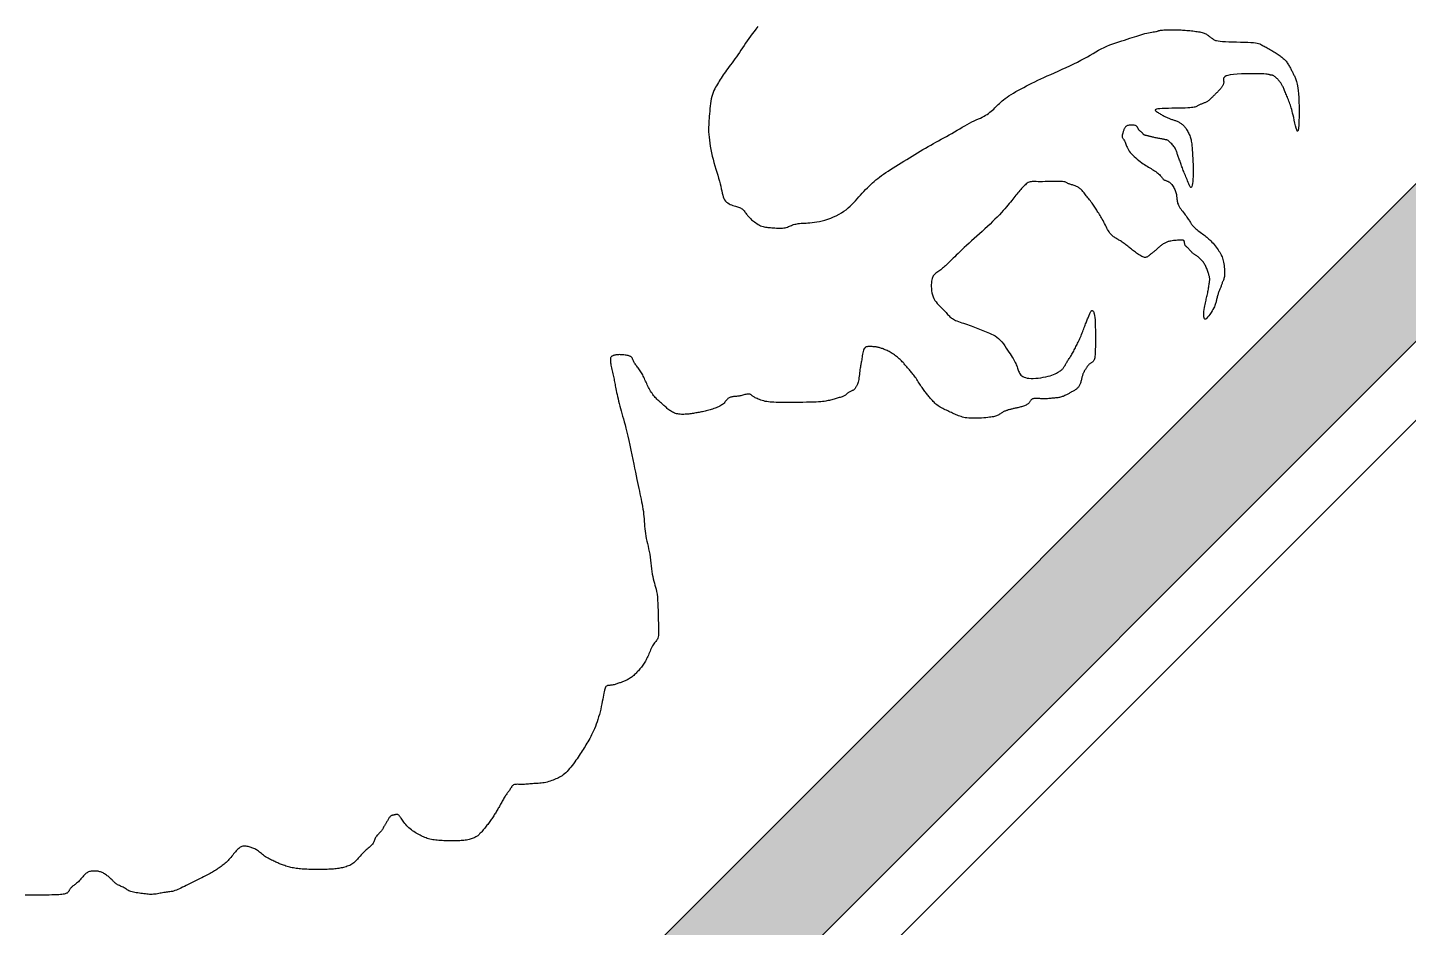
# Model space of a CAD drawing. Extents: x 126 to 330, y 31 to 256.
# Drawn here: x 230.74 to 280.29, y 82.2 to 114.47 of the extents above; entities that cross this region are included whole.
import ezdxf

# ---------------------------------------------------------------- set-up
doc = ezdxf.new("R2010")
doc.units = 0
doc.linetypes.add('CENTERX2', pattern=[101.6, 63.5, -12.7, 12.7, -12.7])
doc.layers.add('L35', color=3, linetype='CONTINUOUS')
doc.layers.add('TBLK25', color=1, linetype='CONTINUOUS')

msp = doc.modelspace()

# ---------------------------------------------------------------- hatches: boundary and pattern name
at = {"layer": 'TBLK25', "linetype": 'CENTERX2'}
h = msp.add_hatch(color=256, dxfattribs=at)
h.paths.add_polyline_path([(322.666, 156.643, -0.198872), (323.837, 153.816), (327.837, 153.816, 0.198872), (325.494, 159.472), (233.57, 251.396, 0.198872), (227.915, 253.739), (227.914, 249.739, -0.198872), (230.742, 248.567)])
h.paths.add_polyline_path([(225.085, 248.567, -0.198952), (227.914, 249.739), (227.915, 253.739, 0.198952), (222.257, 251.396), (130.333, 159.472, 0.198872), (127.99, 153.816), (131.99, 153.816, -0.198872), (133.161, 156.643)])
h.paths.add_polyline_path([(222.257, 56.234, 0.198925), (227.914, 53.891), (227.913, 57.891, -0.198897), (225.085, 59.063), (133.161, 150.986, -0.198952), (131.99, 153.816), (127.99, 153.816, 0.198952), (130.333, 148.158)])
h.paths.add_polyline_path([(230.742, 59.063, -0.198928), (227.913, 57.891), (227.914, 53.891, 0.1989), (233.57, 56.234), (325.494, 148.158, 0.198952), (327.837, 153.816), (323.837, 153.816, -0.198952), (322.666, 150.986)])

# ---------------------------------------------------------------- linework, layer by layer
at = {"layer": 'L35'}
msp.add_line((234.985, 54.82), (326.908, 146.744), dxfattribs=at)
at = {"layer": 'L35', "linetype": 'Continuous'}
msp.add_lwpolyline([(256.943, 114.51), (256.875, 114.422), (256.809, 114.336), (256.745, 114.252), (256.683, 114.167), (256.623, 114.083), (256.565, 113.997), (256.507, 113.912), (256.451, 113.827), (256.396, 113.743), (256.341, 113.66), (256.286, 113.579), (256.232, 113.5), (256.178, 113.424), (256.124, 113.35), (256.071, 113.278), (256.019, 113.208), (255.968, 113.141), (255.919, 113.075), (255.871, 113.012), (255.826, 112.95), (255.783, 112.89), (255.743, 112.831), (255.704, 112.774), (255.667, 112.718), (255.631, 112.662), (255.597, 112.608), (255.562, 112.553), (255.528, 112.499), (255.495, 112.445), (255.461, 112.39), (255.429, 112.334), (255.398, 112.275), (255.368, 112.213), (255.341, 112.148), (255.316, 112.078), (255.294, 112.003), (255.275, 111.923), (255.259, 111.838), (255.246, 111.749), (255.235, 111.658), (255.226, 111.567), (255.218, 111.476), (255.21, 111.386), (255.204, 111.3), (255.197, 111.217), (255.191, 111.138), (255.185, 111.059), (255.181, 110.981), (255.179, 110.901), (255.178, 110.819), (255.18, 110.733), (255.186, 110.642), (255.194, 110.544), (255.206, 110.44), (255.221, 110.332), (255.239, 110.219), (255.259, 110.104), (255.283, 109.986), (255.31, 109.868), (255.339, 109.749), (255.371, 109.631), (255.404, 109.515), (255.438, 109.4), (255.472, 109.288), (255.505, 109.179), (255.537, 109.073), (255.566, 108.971), (255.592, 108.874), (255.613, 108.782), (255.632, 108.695), (255.649, 108.614), (255.666, 108.538), (255.684, 108.469), (255.703, 108.405), (255.726, 108.348), (255.754, 108.297), (255.787, 108.253), (255.825, 108.215), (255.867, 108.183), (255.912, 108.155), (255.958, 108.132), (256.005, 108.112), (256.052, 108.095), (256.097, 108.081), (256.14, 108.068), (256.18, 108.056), (256.218, 108.045), (256.254, 108.034), (256.287, 108.021), (256.319, 108.007), (256.349, 107.991), (256.377, 107.973), (256.403, 107.951), (256.428, 107.926), (256.451, 107.899), (256.474, 107.871), (256.495, 107.842), (256.516, 107.813), (256.537, 107.784), (256.557, 107.756), (256.577, 107.73), (256.598, 107.705), (256.62, 107.681), (256.643, 107.657), (256.667, 107.633), (256.694, 107.609), (256.723, 107.584), (256.756, 107.558), (256.791, 107.53), (256.829, 107.501), (256.87, 107.472), (256.912, 107.444), (256.956, 107.417), (257.001, 107.392), (257.045, 107.369), (257.089, 107.35), (257.133, 107.336), (257.176, 107.324), (257.22, 107.316), (257.263, 107.31), (257.308, 107.306), (257.353, 107.302), (257.401, 107.299), (257.45, 107.296), (257.502, 107.293), (257.556, 107.289), (257.611, 107.285), (257.666, 107.282), (257.721, 107.28), (257.774, 107.28), (257.826, 107.282), (257.875, 107.287), (257.92, 107.296), (257.963, 107.307), (258.004, 107.32), (258.043, 107.335), (258.08, 107.35), (258.117, 107.366), (258.153, 107.381), (258.19, 107.396), (258.228, 107.408), (258.267, 107.419), (258.308, 107.429), (258.351, 107.437), (258.396, 107.444), (258.444, 107.45), (258.496, 107.455), (258.551, 107.459), (258.611, 107.462), (258.675, 107.465), (258.743, 107.468), (258.816, 107.473), (258.894, 107.48), (258.976, 107.49), (259.064, 107.504), (259.156, 107.522), (259.253, 107.545), (259.354, 107.572), (259.456, 107.605), (259.56, 107.641), (259.662, 107.682), (259.762, 107.727), (259.859, 107.776), (259.95, 107.828), (260.035, 107.884), (260.114, 107.943), (260.187, 108.004), (260.257, 108.067), (260.323, 108.132), (260.386, 108.199), (260.448, 108.266), (260.509, 108.333), (260.57, 108.401), (260.631, 108.468), (260.692, 108.535), (260.753, 108.6), (260.814, 108.665), (260.875, 108.728), (260.936, 108.789), (260.997, 108.847), (261.058, 108.904), (261.119, 108.958), (261.182, 109.011), (261.247, 109.063), (261.314, 109.114), (261.385, 109.166), (261.459, 109.218), (261.538, 109.271), (261.622, 109.326), (261.71, 109.382), (261.801, 109.44), (261.896, 109.499), (261.992, 109.558), (262.09, 109.619), (262.189, 109.679), (262.287, 109.74), (262.385, 109.801), (262.482, 109.861), (262.578, 109.922), (262.674, 109.981), (262.769, 110.04), (262.864, 110.098), (262.959, 110.154), (263.054, 110.209), (263.149, 110.262), (263.244, 110.314), (263.338, 110.365), (263.433, 110.416), (263.528, 110.467), (263.623, 110.518), (263.717, 110.57), (263.812, 110.624), (263.907, 110.679), (264.001, 110.734), (264.095, 110.79), (264.188, 110.846), (264.279, 110.9), (264.369, 110.952), (264.457, 111.002), (264.543, 111.047), (264.626, 111.089), (264.707, 111.128), (264.784, 111.164), (264.859, 111.197), (264.93, 111.23), (264.997, 111.262), (265.061, 111.294), (265.12, 111.327), (265.176, 111.362), (265.228, 111.398), (265.276, 111.435), (265.322, 111.474), (265.366, 111.513), (265.408, 111.553), (265.45, 111.593), (265.49, 111.634), (265.531, 111.674), (265.573, 111.715), (265.616, 111.756), (265.662, 111.798), (265.711, 111.841), (265.764, 111.885), (265.823, 111.93), (265.887, 111.976), (265.958, 112.024), (266.035, 112.074), (266.118, 112.124), (266.204, 112.176), (266.295, 112.227), (266.389, 112.279), (266.485, 112.331), (266.582, 112.382), (266.681, 112.432), (266.781, 112.482), (266.884, 112.532), (266.989, 112.583), (267.099, 112.634), (267.213, 112.686), (267.332, 112.741), (267.458, 112.797), (267.589, 112.855), (267.726, 112.916), (267.865, 112.979), (268.006, 113.043), (268.145, 113.107), (268.282, 113.172), (268.415, 113.237), (268.54, 113.302), (268.658, 113.366), (268.769, 113.428), (268.874, 113.489), (268.976, 113.549), (269.075, 113.606), (269.172, 113.661), (269.27, 113.713), (269.371, 113.762), (269.474, 113.807), (269.579, 113.85), (269.686, 113.89), (269.792, 113.927), (269.898, 113.963), (270.002, 113.996), (270.104, 114.028), (270.201, 114.059), (270.293, 114.089), (270.381, 114.118), (270.464, 114.146), (270.544, 114.172), (270.62, 114.196), (270.693, 114.219), (270.764, 114.239), (270.832, 114.258), (270.899, 114.273), (270.963, 114.287), (271.024, 114.298), (271.082, 114.308), (271.134, 114.317), (271.181, 114.325), (271.222, 114.332), (271.256, 114.339), (271.283, 114.345), (271.305, 114.352), (271.323, 114.359), (271.339, 114.365), (271.355, 114.37), (271.374, 114.375), (271.398, 114.38), (271.428, 114.384), (271.466, 114.387), (271.511, 114.389), (271.561, 114.391), (271.615, 114.392), (271.672, 114.392), (271.73, 114.393), (271.787, 114.393), (271.843, 114.393), (271.896, 114.393), (271.945, 114.393), (271.994, 114.392), (272.04, 114.392), (272.087, 114.391), (272.134, 114.389), (272.181, 114.387), (272.231, 114.384), (272.283, 114.38), (272.337, 114.375), (272.392, 114.37), (272.448, 114.365), (272.503, 114.359), (272.558, 114.352), (272.612, 114.345), (272.664, 114.339), (272.714, 114.332), (272.761, 114.325), (272.805, 114.317), (272.847, 114.309), (272.886, 114.3), (272.923, 114.291), (272.957, 114.279), (272.989, 114.267), (273.018, 114.252), (273.045, 114.237), (273.07, 114.22), (273.093, 114.203), (273.114, 114.187), (273.134, 114.17), (273.152, 114.155), (273.169, 114.14), (273.186, 114.128), (273.202, 114.116), (273.217, 114.106), (273.231, 114.096), (273.246, 114.087), (273.26, 114.078), (273.273, 114.069), (273.287, 114.059), (273.301, 114.049), (273.317, 114.038), (273.339, 114.026), (273.369, 114.015), (273.409, 114.005), (273.463, 113.995), (273.533, 113.986), (273.621, 113.978), (273.728, 113.972), (273.852, 113.967), (273.987, 113.963), (274.127, 113.96), (274.268, 113.957), (274.404, 113.953), (274.529, 113.948), (274.64, 113.942), (274.732, 113.934), (274.807, 113.925), (274.866, 113.915), (274.914, 113.903), (274.954, 113.889), (274.987, 113.875), (275.017, 113.859), (275.046, 113.843), (275.078, 113.825), (275.112, 113.807), (275.148, 113.788), (275.185, 113.768), (275.224, 113.748), (275.263, 113.726), (275.304, 113.704), (275.344, 113.68), (275.385, 113.656), (275.425, 113.632), (275.465, 113.607), (275.504, 113.581), (275.543, 113.556), (275.58, 113.531), (275.616, 113.506), (275.651, 113.482), (275.684, 113.459), (275.715, 113.436), (275.745, 113.413), (275.774, 113.391), (275.801, 113.368), (275.827, 113.344), (275.852, 113.319), (275.876, 113.293), (275.9, 113.265), (275.922, 113.236), (275.944, 113.205), (275.964, 113.174), (275.984, 113.143), (276.003, 113.111), (276.022, 113.08), (276.039, 113.049), (276.055, 113.019), (276.071, 112.99), (276.086, 112.961), (276.101, 112.933), (276.115, 112.905), (276.129, 112.878), (276.143, 112.851), (276.156, 112.824), (276.17, 112.797), (276.183, 112.769), (276.197, 112.741), (276.21, 112.712), (276.224, 112.682), (276.237, 112.65), (276.251, 112.616), (276.265, 112.58), (276.278, 112.541), (276.291, 112.497), (276.304, 112.445), (276.316, 112.382), (276.328, 112.305), (276.338, 112.213), (276.347, 112.101), (276.355, 111.967), (276.361, 111.811), (276.365, 111.639), (276.366, 111.461), (276.366, 111.285), (276.363, 111.121), (276.357, 110.977), (276.349, 110.862), (276.337, 110.786), (276.322, 110.754), (276.304, 110.763), (276.284, 110.804), (276.262, 110.871), (276.24, 110.955), (276.217, 111.051), (276.195, 111.15), (276.174, 111.246), (276.155, 111.332), (276.137, 111.408), (276.12, 111.476), (276.103, 111.538), (276.087, 111.594), (276.071, 111.645), (276.055, 111.694), (276.039, 111.742), (276.022, 111.789), (276.004, 111.836), (275.985, 111.883), (275.967, 111.929), (275.948, 111.974), (275.93, 112.018), (275.912, 112.061), (275.895, 112.102), (275.878, 112.142), (275.862, 112.18), (275.847, 112.217), (275.833, 112.251), (275.818, 112.284), (275.804, 112.316), (275.791, 112.345), (275.777, 112.373), (275.764, 112.399), (275.75, 112.424), (275.737, 112.447), (275.723, 112.469), (275.71, 112.489), (275.696, 112.509), (275.682, 112.527), (275.669, 112.544), (275.655, 112.561), (275.642, 112.577), (275.628, 112.592), (275.615, 112.606), (275.601, 112.62), (275.588, 112.634), (275.574, 112.648), (275.561, 112.662), (275.547, 112.675), (275.533, 112.688), (275.52, 112.701), (275.505, 112.713), (275.491, 112.725), (275.476, 112.735), (275.46, 112.744), (275.443, 112.752), (275.426, 112.758), (275.408, 112.762), (275.391, 112.766), (275.373, 112.769), (275.357, 112.771), (275.342, 112.773), (275.328, 112.776), (275.317, 112.779), (275.308, 112.783), (275.297, 112.787), (275.282, 112.792), (275.258, 112.797), (275.223, 112.802), (275.172, 112.807), (275.103, 112.811), (275.01, 112.815), (274.893, 112.818), (274.757, 112.819), (274.608, 112.819), (274.452, 112.817), (274.297, 112.812), (274.149, 112.805), (274.014, 112.794), (273.9, 112.779), (273.812, 112.76), (273.747, 112.738), (273.702, 112.713), (273.674, 112.686), (273.658, 112.659), (273.653, 112.632), (273.653, 112.605), (273.657, 112.58), (273.66, 112.558), (273.662, 112.538), (273.663, 112.519), (273.662, 112.501), (273.661, 112.485), (273.658, 112.469), (273.654, 112.453), (273.648, 112.436), (273.64, 112.419), (273.631, 112.401), (273.621, 112.383), (273.609, 112.364), (273.597, 112.345), (273.584, 112.327), (273.571, 112.309), (273.557, 112.292), (273.544, 112.275), (273.53, 112.26), (273.517, 112.244), (273.503, 112.23), (273.49, 112.216), (273.476, 112.202), (273.463, 112.188), (273.449, 112.175), (273.436, 112.161), (273.422, 112.148), (273.409, 112.134), (273.395, 112.121), (273.381, 112.107), (273.368, 112.093), (273.354, 112.08), (273.341, 112.066), (273.327, 112.053), (273.314, 112.039), (273.3, 112.025), (273.286, 112.011), (273.271, 111.997), (273.256, 111.981), (273.24, 111.966), (273.224, 111.949), (273.206, 111.932), (273.188, 111.914), (273.169, 111.896), (273.149, 111.878), (273.128, 111.861), (273.107, 111.844), (273.084, 111.828), (273.061, 111.814), (273.037, 111.801), (273.012, 111.79), (272.987, 111.78), (272.962, 111.77), (272.937, 111.761), (272.911, 111.752), (272.887, 111.743), (272.863, 111.733), (272.839, 111.722), (272.817, 111.711), (272.794, 111.699), (272.772, 111.688), (272.75, 111.676), (272.728, 111.664), (272.705, 111.653), (272.682, 111.643), (272.658, 111.633), (272.63, 111.624), (272.598, 111.616), (272.558, 111.609), (272.509, 111.602), (272.449, 111.597), (272.375, 111.592), (272.285, 111.589), (272.179, 111.585), (272.06, 111.583), (271.934, 111.581), (271.805, 111.578), (271.678, 111.576), (271.559, 111.572), (271.453, 111.567), (271.365, 111.561), (271.298, 111.554), (271.251, 111.545), (271.223, 111.534), (271.209, 111.522), (271.208, 111.509), (271.218, 111.494), (271.234, 111.479), (271.256, 111.462), (271.281, 111.445), (271.308, 111.427), (271.337, 111.409), (271.367, 111.39), (271.398, 111.372), (271.429, 111.353), (271.46, 111.335), (271.491, 111.318), (271.521, 111.302), (271.55, 111.286), (271.579, 111.271), (271.607, 111.257), (271.635, 111.244), (271.662, 111.232), (271.69, 111.22), (271.717, 111.21), (271.744, 111.2), (271.771, 111.191), (271.798, 111.182), (271.825, 111.174), (271.852, 111.165), (271.879, 111.157), (271.906, 111.147), (271.933, 111.138), (271.96, 111.127), (271.987, 111.116), (272.014, 111.103), (272.04, 111.09), (272.066, 111.076), (272.092, 111.062), (272.117, 111.046), (272.141, 111.029), (272.164, 111.012), (272.187, 110.994), (272.208, 110.974), (272.23, 110.953), (272.251, 110.93), (272.271, 110.905), (272.292, 110.878), (272.312, 110.849), (272.332, 110.817), (272.353, 110.784), (272.372, 110.748), (272.391, 110.712), (272.409, 110.674), (272.426, 110.636), (272.442, 110.598), (272.457, 110.561), (272.469, 110.524), (272.481, 110.486), (272.491, 110.446), (272.499, 110.403), (272.508, 110.354), (272.515, 110.299), (272.522, 110.236), (272.529, 110.164), (272.535, 110.081), (272.542, 109.989), (272.548, 109.889), (272.554, 109.784), (272.558, 109.675), (272.562, 109.564), (272.564, 109.453), (272.565, 109.343), (272.564, 109.237), (272.561, 109.136), (272.557, 109.042), (272.551, 108.958), (272.544, 108.884), (272.534, 108.823), (272.523, 108.777), (272.511, 108.748), (272.496, 108.737), (272.481, 108.742), (272.463, 108.76), (272.445, 108.79), (272.426, 108.829), (272.407, 108.874), (272.387, 108.923), (272.366, 108.974), (272.346, 109.024), (272.326, 109.073), (272.306, 109.122), (272.286, 109.17), (272.267, 109.217), (272.248, 109.263), (272.23, 109.308), (272.213, 109.352), (272.196, 109.396), (272.181, 109.438), (272.166, 109.48), (272.151, 109.521), (272.137, 109.561), (272.123, 109.601), (272.109, 109.639), (272.096, 109.677), (272.082, 109.714), (272.069, 109.75), (272.056, 109.785), (272.043, 109.819), (272.03, 109.852), (272.018, 109.885), (272.007, 109.917), (271.996, 109.947), (271.987, 109.977), (271.977, 110.007), (271.967, 110.036), (271.957, 110.065), (271.945, 110.093), (271.932, 110.122), (271.916, 110.152), (271.897, 110.182), (271.875, 110.213), (271.851, 110.244), (271.825, 110.274), (271.798, 110.304), (271.771, 110.331), (271.745, 110.357), (271.72, 110.379), (271.699, 110.398), (271.68, 110.413), (271.664, 110.424), (271.649, 110.433), (271.635, 110.439), (271.622, 110.443), (271.607, 110.446), (271.591, 110.449), (271.572, 110.452), (271.55, 110.456), (271.525, 110.461), (271.498, 110.466), (271.469, 110.472), (271.437, 110.478), (271.405, 110.484), (271.371, 110.491), (271.338, 110.497), (271.304, 110.504), (271.27, 110.511), (271.237, 110.518), (271.205, 110.524), (271.173, 110.531), (271.142, 110.538), (271.113, 110.545), (271.085, 110.552), (271.059, 110.558), (271.034, 110.565), (271.011, 110.571), (270.989, 110.577), (270.969, 110.583), (270.949, 110.588), (270.931, 110.593), (270.914, 110.597), (270.897, 110.6), (270.881, 110.602), (270.867, 110.604), (270.853, 110.607), (270.84, 110.61), (270.827, 110.613), (270.816, 110.618), (270.805, 110.624), (270.796, 110.631), (270.786, 110.64), (270.778, 110.65), (270.769, 110.661), (270.761, 110.672), (270.752, 110.683), (270.743, 110.694), (270.733, 110.705), (270.723, 110.715), (270.711, 110.724), (270.7, 110.732), (270.688, 110.741), (270.676, 110.749), (270.665, 110.758), (270.653, 110.767), (270.643, 110.777), (270.633, 110.788), (270.624, 110.799), (270.616, 110.811), (270.608, 110.823), (270.6, 110.836), (270.593, 110.849), (270.586, 110.863), (270.58, 110.876), (270.573, 110.89), (270.565, 110.903), (270.557, 110.916), (270.547, 110.928), (270.535, 110.939), (270.52, 110.95), (270.502, 110.959), (270.48, 110.966), (270.455, 110.972), (270.426, 110.976), (270.395, 110.979), (270.362, 110.98), (270.329, 110.979), (270.296, 110.976), (270.265, 110.972), (270.237, 110.966), (270.211, 110.959), (270.189, 110.949), (270.169, 110.938), (270.152, 110.926), (270.137, 110.911), (270.124, 110.895), (270.112, 110.878), (270.101, 110.858), (270.092, 110.837), (270.083, 110.815), (270.074, 110.792), (270.066, 110.768), (270.059, 110.744), (270.052, 110.721), (270.045, 110.699), (270.038, 110.678), (270.032, 110.658), (270.025, 110.64), (270.02, 110.623), (270.016, 110.607), (270.013, 110.591), (270.013, 110.575), (270.015, 110.559), (270.02, 110.543), (270.029, 110.525), (270.04, 110.507), (270.053, 110.487), (270.068, 110.466), (270.083, 110.443), (270.099, 110.418), (270.114, 110.391), (270.129, 110.362), (270.141, 110.33), (270.154, 110.296), (270.166, 110.26), (270.18, 110.221), (270.197, 110.181), (270.217, 110.138), (270.242, 110.093), (270.273, 110.047), (270.31, 109.999), (270.353, 109.949), (270.4, 109.9), (270.451, 109.85), (270.505, 109.802), (270.56, 109.755), (270.615, 109.71), (270.67, 109.668), (270.723, 109.629), (270.775, 109.593), (270.825, 109.559), (270.874, 109.528), (270.922, 109.498), (270.968, 109.47), (271.014, 109.443), (271.058, 109.415), (271.101, 109.388), (271.144, 109.361), (271.185, 109.334), (271.224, 109.307), (271.261, 109.28), (271.295, 109.253), (271.327, 109.226), (271.356, 109.199), (271.381, 109.172), (271.404, 109.145), (271.425, 109.12), (271.444, 109.095), (271.462, 109.073), (271.48, 109.052), (271.499, 109.034), (271.518, 109.019), (271.539, 109.007), (271.562, 108.997), (271.586, 108.989), (271.611, 108.98), (271.636, 108.971), (271.663, 108.96), (271.69, 108.946), (271.717, 108.928), (271.744, 108.906), (271.77, 108.879), (271.796, 108.848), (271.822, 108.815), (271.845, 108.779), (271.868, 108.742), (271.888, 108.704), (271.906, 108.667), (271.922, 108.63), (271.935, 108.594), (271.946, 108.559), (271.956, 108.524), (271.963, 108.489), (271.97, 108.455), (271.974, 108.421), (271.978, 108.387), (271.981, 108.354), (271.984, 108.32), (271.988, 108.285), (271.993, 108.25), (272, 108.214), (272.01, 108.177), (272.024, 108.139), (272.041, 108.099), (272.064, 108.058), (272.091, 108.015), (272.121, 107.971), (272.153, 107.928), (272.187, 107.884), (272.22, 107.84), (272.254, 107.798), (272.285, 107.756), (272.314, 107.717), (272.341, 107.678), (272.366, 107.642), (272.389, 107.607), (272.41, 107.574), (272.43, 107.543), (272.448, 107.514), (272.466, 107.486), (272.482, 107.459), (272.499, 107.434), (272.515, 107.41), (272.533, 107.387), (272.553, 107.363), (272.575, 107.339), (272.6, 107.314), (272.628, 107.287), (272.66, 107.26), (272.696, 107.23), (272.735, 107.2), (272.776, 107.169), (272.818, 107.138), (272.86, 107.106), (272.903, 107.075), (272.944, 107.044), (272.984, 107.014), (273.022, 106.984), (273.059, 106.954), (273.096, 106.923), (273.132, 106.891), (273.168, 106.857), (273.205, 106.821), (273.242, 106.782), (273.279, 106.74), (273.317, 106.695), (273.355, 106.649), (273.392, 106.601), (273.427, 106.553), (273.461, 106.505), (273.493, 106.458), (273.521, 106.413), (273.547, 106.37), (273.569, 106.329), (273.589, 106.288), (273.606, 106.247), (273.621, 106.205), (273.634, 106.16), (273.646, 106.113), (273.657, 106.061), (273.666, 106.005), (273.675, 105.945), (273.682, 105.883), (273.688, 105.82), (273.692, 105.758), (273.695, 105.698), (273.695, 105.643), (273.693, 105.592), (273.688, 105.548), (273.682, 105.51), (273.673, 105.476), (273.663, 105.447), (273.653, 105.42), (273.642, 105.396), (273.631, 105.372), (273.621, 105.349), (273.611, 105.325), (273.602, 105.3), (273.593, 105.274), (273.585, 105.248), (273.576, 105.222), (273.567, 105.195), (273.558, 105.168), (273.548, 105.141), (273.538, 105.114), (273.527, 105.087), (273.515, 105.06), (273.503, 105.032), (273.492, 105.004), (273.48, 104.975), (273.469, 104.946), (273.458, 104.916), (273.448, 104.885), (273.439, 104.854), (273.431, 104.822), (273.423, 104.79), (273.416, 104.758), (273.409, 104.726), (273.402, 104.694), (273.395, 104.663), (273.388, 104.633), (273.381, 104.603), (273.371, 104.572), (273.36, 104.538), (273.346, 104.502), (273.328, 104.462), (273.305, 104.417), (273.278, 104.366), (273.245, 104.309), (273.207, 104.249), (273.167, 104.189), (273.127, 104.133), (273.087, 104.083), (273.049, 104.045), (273.016, 104.021), (272.989, 104.014), (272.969, 104.028), (272.956, 104.059), (272.948, 104.104), (272.946, 104.161), (272.948, 104.225), (272.953, 104.293), (272.961, 104.362), (272.971, 104.429), (272.981, 104.49), (272.993, 104.547), (273.004, 104.599), (273.016, 104.648), (273.028, 104.694), (273.039, 104.738), (273.051, 104.782), (273.061, 104.826), (273.071, 104.87), (273.08, 104.915), (273.088, 104.96), (273.096, 105.005), (273.104, 105.049), (273.111, 105.093), (273.118, 105.136), (273.124, 105.177), (273.131, 105.217), (273.138, 105.255), (273.144, 105.291), (273.149, 105.326), (273.154, 105.359), (273.157, 105.39), (273.16, 105.42), (273.16, 105.448), (273.16, 105.474), (273.157, 105.499), (273.153, 105.524), (273.148, 105.548), (273.141, 105.573), (273.134, 105.599), (273.125, 105.626), (273.115, 105.655), (273.105, 105.687), (273.093, 105.72), (273.081, 105.756), (273.068, 105.792), (273.054, 105.828), (273.039, 105.864), (273.024, 105.9), (273.007, 105.935), (272.99, 105.968), (272.971, 105.999), (272.952, 106.029), (272.933, 106.058), (272.912, 106.085), (272.89, 106.111), (272.868, 106.136), (272.845, 106.16), (272.821, 106.183), (272.796, 106.206), (272.771, 106.227), (272.746, 106.247), (272.722, 106.266), (272.699, 106.283), (272.676, 106.299), (272.655, 106.314), (272.636, 106.326), (272.617, 106.338), (272.6, 106.349), (272.584, 106.36), (272.568, 106.371), (272.552, 106.383), (272.536, 106.397), (272.52, 106.413), (272.502, 106.431), (272.484, 106.451), (272.466, 106.472), (272.448, 106.494), (272.429, 106.516), (272.411, 106.537), (272.393, 106.557), (272.375, 106.575), (272.359, 106.591), (272.343, 106.604), (272.329, 106.617), (272.316, 106.628), (272.304, 106.639), (272.293, 106.65), (272.284, 106.661), (272.276, 106.674), (272.27, 106.688), (272.266, 106.704), (272.262, 106.72), (272.259, 106.737), (272.257, 106.754), (272.255, 106.771), (272.252, 106.786), (272.249, 106.8), (272.245, 106.813), (272.24, 106.824), (272.232, 106.833), (272.221, 106.841), (272.206, 106.847), (272.187, 106.851), (272.162, 106.854), (272.132, 106.855), (272.095, 106.854), (272.052, 106.851), (272.006, 106.848), (271.958, 106.843), (271.909, 106.838), (271.86, 106.832), (271.814, 106.825), (271.771, 106.818), (271.733, 106.812), (271.699, 106.805), (271.668, 106.797), (271.641, 106.789), (271.616, 106.78), (271.592, 106.77), (271.569, 106.759), (271.545, 106.746), (271.521, 106.732), (271.496, 106.716), (271.471, 106.699), (271.446, 106.681), (271.421, 106.662), (271.395, 106.642), (271.371, 106.622), (271.347, 106.602), (271.323, 106.582), (271.301, 106.562), (271.279, 106.542), (271.258, 106.522), (271.237, 106.503), (271.216, 106.484), (271.196, 106.466), (271.175, 106.449), (271.155, 106.432), (271.135, 106.416), (271.114, 106.401), (271.094, 106.386), (271.074, 106.37), (271.053, 106.355), (271.033, 106.339), (271.013, 106.323), (270.992, 106.305), (270.972, 106.288), (270.95, 106.272), (270.928, 106.257), (270.905, 106.245), (270.88, 106.236), (270.853, 106.232), (270.823, 106.232), (270.792, 106.239), (270.758, 106.25), (270.722, 106.266), (270.686, 106.285), (270.648, 106.308), (270.61, 106.333), (270.572, 106.359), (270.535, 106.386), (270.498, 106.413), (270.462, 106.44), (270.426, 106.467), (270.391, 106.494), (270.357, 106.521), (270.323, 106.548), (270.289, 106.575), (270.255, 106.602), (270.221, 106.629), (270.187, 106.656), (270.154, 106.682), (270.121, 106.708), (270.088, 106.733), (270.056, 106.757), (270.024, 106.779), (269.993, 106.8), (269.963, 106.82), (269.934, 106.838), (269.905, 106.855), (269.877, 106.871), (269.849, 106.887), (269.822, 106.903), (269.795, 106.919), (269.768, 106.936), (269.74, 106.953), (269.713, 106.972), (269.686, 106.993), (269.659, 107.016), (269.632, 107.042), (269.605, 107.071), (269.578, 107.105), (269.551, 107.143), (269.524, 107.186), (269.497, 107.233), (269.47, 107.283), (269.443, 107.336), (269.416, 107.39), (269.389, 107.444), (269.362, 107.497), (269.334, 107.549), (269.307, 107.598), (269.28, 107.646), (269.254, 107.691), (269.227, 107.734), (269.201, 107.775), (269.176, 107.815), (269.151, 107.854), (269.127, 107.892), (269.104, 107.928), (269.081, 107.964), (269.058, 108), (269.036, 108.036), (269.012, 108.071), (268.989, 108.107), (268.964, 108.143), (268.937, 108.18), (268.91, 108.218), (268.88, 108.256), (268.85, 108.294), (268.82, 108.332), (268.79, 108.37), (268.76, 108.407), (268.731, 108.443), (268.703, 108.478), (268.677, 108.511), (268.652, 108.542), (268.628, 108.571), (268.605, 108.599), (268.582, 108.626), (268.559, 108.65), (268.537, 108.673), (268.513, 108.694), (268.489, 108.713), (268.464, 108.731), (268.438, 108.748), (268.412, 108.763), (268.384, 108.777), (268.356, 108.789), (268.327, 108.801), (268.297, 108.811), (268.266, 108.821), (268.235, 108.83), (268.204, 108.839), (268.174, 108.847), (268.145, 108.856), (268.118, 108.865), (268.093, 108.874), (268.071, 108.883), (268.052, 108.894), (268.034, 108.905), (268.015, 108.916), (267.992, 108.926), (267.963, 108.936), (267.926, 108.944), (267.879, 108.951), (267.818, 108.956), (267.744, 108.958), (267.657, 108.958), (267.562, 108.957), (267.462, 108.954), (267.36, 108.952), (267.26, 108.949), (267.165, 108.947), (267.079, 108.946), (267.003, 108.947), (266.938, 108.949), (266.882, 108.95), (266.833, 108.951), (266.79, 108.95), (266.751, 108.946), (266.716, 108.94), (266.682, 108.928), (266.648, 108.912), (266.614, 108.892), (266.58, 108.867), (266.546, 108.839), (266.512, 108.808), (266.478, 108.775), (266.445, 108.74), (266.411, 108.703), (266.377, 108.665), (266.343, 108.627), (266.309, 108.587), (266.274, 108.546), (266.239, 108.504), (266.204, 108.461), (266.168, 108.416), (266.131, 108.369), (266.093, 108.321), (266.054, 108.271), (266.013, 108.218), (265.969, 108.163), (265.921, 108.105), (265.87, 108.044), (265.814, 107.978), (265.752, 107.91), (265.685, 107.837), (265.612, 107.76), (265.535, 107.68), (265.453, 107.597), (265.368, 107.513), (265.279, 107.426), (265.187, 107.339), (265.093, 107.251), (264.998, 107.163), (264.902, 107.076), (264.805, 106.989), (264.71, 106.904), (264.616, 106.821), (264.525, 106.739), (264.437, 106.66), (264.353, 106.584), (264.275, 106.511), (264.201, 106.442), (264.132, 106.377), (264.068, 106.315), (264.009, 106.257), (263.954, 106.202), (263.903, 106.152), (263.857, 106.106), (263.815, 106.064), (263.777, 106.026), (263.741, 105.991), (263.707, 105.958), (263.675, 105.928), (263.643, 105.899), (263.611, 105.872), (263.577, 105.845), (263.543, 105.818), (263.507, 105.791), (263.471, 105.764), (263.435, 105.738), (263.4, 105.712), (263.367, 105.686), (263.335, 105.661), (263.307, 105.637), (263.281, 105.614), (263.259, 105.59), (263.24, 105.565), (263.223, 105.537), (263.209, 105.505), (263.198, 105.469), (263.188, 105.426), (263.18, 105.376), (263.175, 105.318), (263.171, 105.253), (263.171, 105.183), (263.174, 105.11), (263.181, 105.035), (263.193, 104.96), (263.211, 104.887), (263.235, 104.817), (263.265, 104.752), (263.301, 104.691), (263.34, 104.635), (263.383, 104.582), (263.428, 104.533), (263.473, 104.487), (263.517, 104.443), (263.559, 104.402), (263.598, 104.362), (263.634, 104.324), (263.668, 104.288), (263.699, 104.253), (263.729, 104.22), (263.757, 104.189), (263.785, 104.159), (263.812, 104.131), (263.839, 104.105), (263.867, 104.08), (263.897, 104.057), (263.928, 104.034), (263.963, 104.013), (264.001, 103.992), (264.044, 103.971), (264.092, 103.951), (264.145, 103.931), (264.204, 103.91), (264.266, 103.89), (264.331, 103.869), (264.398, 103.847), (264.465, 103.826), (264.532, 103.803), (264.597, 103.78), (264.66, 103.756), (264.721, 103.731), (264.781, 103.706), (264.84, 103.681), (264.898, 103.655), (264.956, 103.63), (265.015, 103.605), (265.075, 103.581), (265.137, 103.558), (265.2, 103.534), (265.264, 103.509), (265.328, 103.481), (265.392, 103.449), (265.456, 103.413), (265.519, 103.37), (265.581, 103.32), (265.641, 103.262), (265.699, 103.197), (265.755, 103.128), (265.808, 103.055), (265.86, 102.981), (265.908, 102.908), (265.953, 102.837), (265.996, 102.77), (266.035, 102.708), (266.07, 102.652), (266.103, 102.6), (266.132, 102.552), (266.159, 102.507), (266.182, 102.464), (266.203, 102.423), (266.221, 102.382), (266.237, 102.342), (266.251, 102.301), (266.264, 102.261), (266.277, 102.222), (266.29, 102.184), (266.304, 102.146), (266.32, 102.11), (266.339, 102.075), (266.361, 102.043), (266.387, 102.012), (266.418, 101.984), (266.455, 101.958), (266.498, 101.936), (266.548, 101.918), (266.606, 101.904), (266.672, 101.895), (266.748, 101.891), (266.83, 101.891), (266.918, 101.896), (267.009, 101.904), (267.1, 101.916), (267.19, 101.931), (267.277, 101.948), (267.358, 101.967), (267.432, 101.988), (267.499, 102.011), (267.559, 102.034), (267.613, 102.057), (267.661, 102.081), (267.703, 102.104), (267.741, 102.127), (267.773, 102.148), (267.802, 102.167), (267.827, 102.185), (267.848, 102.203), (267.867, 102.22), (267.884, 102.237), (267.899, 102.254), (267.913, 102.272), (267.927, 102.292), (267.94, 102.313), (267.954, 102.336), (267.968, 102.359), (267.982, 102.384), (267.997, 102.41), (268.012, 102.436), (268.028, 102.463), (268.044, 102.49), (268.061, 102.517), (268.079, 102.545), (268.098, 102.572), (268.117, 102.601), (268.137, 102.63), (268.157, 102.66), (268.177, 102.692), (268.197, 102.725), (268.218, 102.759), (268.238, 102.795), (268.258, 102.833), (268.279, 102.871), (268.299, 102.911), (268.319, 102.95), (268.34, 102.991), (268.36, 103.031), (268.38, 103.072), (268.4, 103.113), (268.421, 103.154), (268.441, 103.196), (268.461, 103.239), (268.482, 103.282), (268.502, 103.327), (268.522, 103.374), (268.543, 103.422), (268.563, 103.471), (268.583, 103.521), (268.602, 103.571), (268.622, 103.621), (268.64, 103.669), (268.658, 103.717), (268.676, 103.762), (268.692, 103.804), (268.708, 103.845), (268.723, 103.884), (268.738, 103.921), (268.752, 103.956), (268.766, 103.991), (268.779, 104.025), (268.793, 104.059), (268.807, 104.093), (268.82, 104.126), (268.833, 104.158), (268.846, 104.189), (268.858, 104.217), (268.87, 104.243), (268.882, 104.266), (268.892, 104.285), (268.902, 104.3), (268.911, 104.31), (268.92, 104.318), (268.928, 104.322), (268.937, 104.323), (268.946, 104.321), (268.955, 104.318), (268.964, 104.312), (268.975, 104.304), (268.986, 104.291), (268.997, 104.272), (269.008, 104.244), (269.019, 104.204), (269.029, 104.149), (269.038, 104.078), (269.046, 103.987), (269.052, 103.876), (269.056, 103.747), (269.059, 103.608), (269.06, 103.462), (269.061, 103.315), (269.06, 103.173), (269.058, 103.041), (269.055, 102.923), (269.051, 102.825), (269.046, 102.744), (269.04, 102.68), (269.033, 102.629), (269.025, 102.589), (269.015, 102.559), (269.004, 102.536), (268.992, 102.517), (268.977, 102.502), (268.962, 102.488), (268.945, 102.476), (268.927, 102.464), (268.909, 102.453), (268.891, 102.443), (268.873, 102.431), (268.856, 102.418), (268.84, 102.404), (268.824, 102.388), (268.809, 102.371), (268.794, 102.353), (268.78, 102.334), (268.766, 102.314), (268.752, 102.294), (268.739, 102.274), (268.725, 102.254), (268.712, 102.233), (268.699, 102.213), (268.686, 102.193), (268.673, 102.172), (268.661, 102.152), (268.65, 102.132), (268.64, 102.112), (268.63, 102.091), (268.621, 102.071), (268.612, 102.05), (268.605, 102.028), (268.597, 102.006), (268.59, 101.982), (268.583, 101.957), (268.576, 101.931), (268.57, 101.903), (268.563, 101.874), (268.556, 101.844), (268.548, 101.814), (268.54, 101.784), (268.532, 101.754), (268.523, 101.725), (268.513, 101.697), (268.503, 101.671), (268.491, 101.646), (268.479, 101.623), (268.465, 101.601), (268.45, 101.58), (268.433, 101.561), (268.415, 101.543), (268.396, 101.525), (268.375, 101.509), (268.352, 101.493), (268.329, 101.478), (268.305, 101.463), (268.28, 101.449), (268.255, 101.435), (268.231, 101.422), (268.206, 101.408), (268.183, 101.395), (268.16, 101.381), (268.138, 101.368), (268.115, 101.354), (268.092, 101.341), (268.068, 101.327), (268.043, 101.314), (268.017, 101.3), (267.989, 101.287), (267.96, 101.273), (267.93, 101.26), (267.899, 101.248), (267.867, 101.237), (267.836, 101.226), (267.804, 101.217), (267.773, 101.21), (267.743, 101.204), (267.714, 101.199), (267.684, 101.196), (267.655, 101.193), (267.625, 101.191), (267.594, 101.188), (267.563, 101.186), (267.53, 101.183), (267.495, 101.179), (267.459, 101.175), (267.422, 101.17), (267.383, 101.166), (267.344, 101.162), (267.304, 101.159), (267.263, 101.157), (267.223, 101.156), (267.182, 101.157), (267.142, 101.159), (267.103, 101.161), (267.064, 101.165), (267.027, 101.168), (266.991, 101.171), (266.957, 101.173), (266.925, 101.174), (266.896, 101.173), (266.869, 101.17), (266.845, 101.166), (266.823, 101.16), (266.802, 101.153), (266.784, 101.143), (266.768, 101.132), (266.754, 101.12), (266.741, 101.105), (266.729, 101.09), (266.718, 101.073), (266.706, 101.055), (266.694, 101.038), (266.68, 101.019), (266.664, 101.002), (266.645, 100.984), (266.623, 100.968), (266.599, 100.952), (266.571, 100.937), (266.542, 100.924), (266.51, 100.91), (266.478, 100.898), (266.445, 100.887), (266.411, 100.876), (266.377, 100.866), (266.343, 100.857), (266.31, 100.849), (266.277, 100.841), (266.244, 100.834), (266.212, 100.827), (266.18, 100.82), (266.149, 100.813), (266.119, 100.806), (266.09, 100.8), (266.062, 100.793), (266.034, 100.786), (266.007, 100.779), (265.982, 100.773), (265.957, 100.766), (265.933, 100.759), (265.909, 100.752), (265.887, 100.745), (265.864, 100.738), (265.842, 100.73), (265.82, 100.721), (265.798, 100.711), (265.775, 100.7), (265.752, 100.687), (265.728, 100.673), (265.703, 100.657), (265.677, 100.641), (265.651, 100.624), (265.623, 100.607), (265.595, 100.59), (265.566, 100.575), (265.536, 100.561), (265.505, 100.548), (265.472, 100.537), (265.437, 100.527), (265.398, 100.518), (265.355, 100.51), (265.307, 100.502), (265.253, 100.495), (265.193, 100.488), (265.125, 100.482), (265.051, 100.475), (264.973, 100.47), (264.893, 100.465), (264.811, 100.461), (264.731, 100.459), (264.653, 100.459), (264.579, 100.461), (264.511, 100.466), (264.448, 100.473), (264.39, 100.482), (264.335, 100.493), (264.285, 100.506), (264.236, 100.52), (264.19, 100.535), (264.146, 100.552), (264.102, 100.569), (264.059, 100.587), (264.017, 100.606), (263.974, 100.625), (263.932, 100.644), (263.89, 100.664), (263.847, 100.685), (263.803, 100.705), (263.759, 100.725), (263.714, 100.746), (263.669, 100.767), (263.624, 100.788), (263.579, 100.811), (263.535, 100.834), (263.492, 100.859), (263.451, 100.885), (263.411, 100.913), (263.373, 100.942), (263.337, 100.973), (263.302, 101.004), (263.269, 101.035), (263.238, 101.067), (263.208, 101.098), (263.18, 101.129), (263.154, 101.159), (263.129, 101.188), (263.105, 101.217), (263.082, 101.246), (263.06, 101.275), (263.037, 101.304), (263.014, 101.333), (262.991, 101.363), (262.967, 101.394), (262.942, 101.426), (262.916, 101.459), (262.891, 101.493), (262.864, 101.528), (262.837, 101.565), (262.81, 101.603), (262.783, 101.643), (262.756, 101.684), (262.729, 101.726), (262.702, 101.77), (262.675, 101.813), (262.648, 101.856), (262.621, 101.898), (262.594, 101.938), (262.567, 101.976), (262.54, 102.012), (262.513, 102.046), (262.486, 102.078), (262.46, 102.108), (262.434, 102.137), (262.408, 102.165), (262.383, 102.193), (262.359, 102.22), (262.336, 102.247), (262.313, 102.274), (262.291, 102.301), (262.269, 102.328), (262.247, 102.355), (262.225, 102.382), (262.202, 102.409), (262.179, 102.436), (262.155, 102.463), (262.13, 102.49), (262.103, 102.517), (262.076, 102.544), (262.048, 102.571), (262.018, 102.598), (261.986, 102.626), (261.953, 102.653), (261.919, 102.68), (261.883, 102.706), (261.845, 102.733), (261.808, 102.759), (261.769, 102.783), (261.731, 102.807), (261.693, 102.83), (261.655, 102.851), (261.619, 102.87), (261.583, 102.888), (261.548, 102.905), (261.513, 102.92), (261.48, 102.933), (261.447, 102.946), (261.416, 102.958), (261.385, 102.968), (261.355, 102.978), (261.325, 102.987), (261.297, 102.995), (261.269, 103.002), (261.241, 103.008), (261.213, 103.014), (261.186, 103.018), (261.159, 103.022), (261.132, 103.025), (261.105, 103.027), (261.078, 103.029), (261.051, 103.03), (261.024, 103.031), (260.997, 103.031), (260.97, 103.031), (260.943, 103.031), (260.916, 103.031), (260.889, 103.03), (260.863, 103.027), (260.838, 103.02), (260.814, 103.009), (260.792, 102.993), (260.771, 102.971), (260.753, 102.941), (260.737, 102.903), (260.724, 102.859), (260.712, 102.81), (260.702, 102.757), (260.694, 102.704), (260.686, 102.651), (260.679, 102.6), (260.672, 102.553), (260.665, 102.512), (260.658, 102.475), (260.652, 102.441), (260.645, 102.408), (260.638, 102.375), (260.631, 102.339), (260.624, 102.3), (260.618, 102.256), (260.611, 102.205), (260.604, 102.15), (260.597, 102.091), (260.59, 102.03), (260.582, 101.97), (260.573, 101.911), (260.564, 101.855), (260.555, 101.805), (260.544, 101.761), (260.533, 101.723), (260.521, 101.69), (260.509, 101.662), (260.498, 101.637), (260.486, 101.616), (260.475, 101.597), (260.464, 101.58), (260.455, 101.563), (260.445, 101.547), (260.436, 101.533), (260.426, 101.519), (260.415, 101.506), (260.403, 101.493), (260.39, 101.482), (260.374, 101.471), (260.356, 101.462), (260.336, 101.452), (260.314, 101.443), (260.292, 101.434), (260.269, 101.425), (260.246, 101.414), (260.224, 101.403), (260.203, 101.39), (260.183, 101.376), (260.165, 101.36), (260.147, 101.344), (260.129, 101.327), (260.111, 101.31), (260.092, 101.294), (260.072, 101.278), (260.049, 101.264), (260.024, 101.251), (259.997, 101.24), (259.968, 101.23), (259.936, 101.22), (259.903, 101.211), (259.869, 101.202), (259.833, 101.193), (259.797, 101.183), (259.759, 101.172), (259.72, 101.161), (259.681, 101.15), (259.641, 101.138), (259.6, 101.126), (259.558, 101.114), (259.515, 101.103), (259.472, 101.093), (259.427, 101.083), (259.38, 101.074), (259.328, 101.066), (259.27, 101.059), (259.204, 101.052), (259.128, 101.047), (259.04, 101.042), (258.939, 101.039), (258.824, 101.036), (258.697, 101.033), (258.562, 101.032), (258.423, 101.031), (258.282, 101.03), (258.145, 101.03), (258.014, 101.03), (257.893, 101.03), (257.784, 101.03), (257.687, 101.03), (257.601, 101.031), (257.524, 101.033), (257.453, 101.036), (257.389, 101.041), (257.328, 101.048), (257.27, 101.057), (257.213, 101.068), (257.157, 101.081), (257.104, 101.096), (257.052, 101.113), (257.004, 101.13), (256.959, 101.148), (256.918, 101.166), (256.882, 101.183), (256.851, 101.199), (256.824, 101.215), (256.8, 101.23), (256.78, 101.244), (256.763, 101.257), (256.747, 101.269), (256.733, 101.28), (256.72, 101.291), (256.706, 101.301), (256.692, 101.309), (256.677, 101.317), (256.661, 101.323), (256.643, 101.327), (256.623, 101.329), (256.601, 101.329), (256.575, 101.327), (256.546, 101.323), (256.515, 101.316), (256.482, 101.308), (256.447, 101.299), (256.411, 101.289), (256.375, 101.28), (256.339, 101.271), (256.304, 101.264), (256.271, 101.258), (256.24, 101.253), (256.21, 101.25), (256.18, 101.247), (256.152, 101.245), (256.124, 101.242), (256.097, 101.24), (256.07, 101.237), (256.043, 101.233), (256.016, 101.228), (255.99, 101.222), (255.964, 101.214), (255.939, 101.205), (255.915, 101.194), (255.892, 101.18), (255.871, 101.165), (255.852, 101.147), (255.833, 101.126), (255.815, 101.105), (255.797, 101.081), (255.778, 101.057), (255.757, 101.033), (255.734, 101.008), (255.709, 100.984), (255.68, 100.961), (255.648, 100.939), (255.614, 100.917), (255.577, 100.896), (255.538, 100.877), (255.497, 100.858), (255.455, 100.839), (255.411, 100.822), (255.367, 100.806), (255.322, 100.79), (255.276, 100.775), (255.231, 100.761), (255.185, 100.748), (255.14, 100.736), (255.095, 100.724), (255.05, 100.714), (255.007, 100.704), (254.964, 100.695), (254.922, 100.687), (254.88, 100.679), (254.839, 100.672), (254.798, 100.664), (254.757, 100.658), (254.716, 100.651), (254.676, 100.644), (254.635, 100.637), (254.594, 100.631), (254.553, 100.625), (254.511, 100.619), (254.469, 100.614), (254.426, 100.609), (254.382, 100.606), (254.338, 100.603), (254.293, 100.601), (254.248, 100.6), (254.203, 100.601), (254.159, 100.604), (254.115, 100.608), (254.072, 100.615), (254.031, 100.624), (253.991, 100.635), (253.953, 100.649), (253.916, 100.665), (253.881, 100.682), (253.846, 100.702), (253.814, 100.723), (253.782, 100.745), (253.751, 100.768), (253.721, 100.792), (253.691, 100.817), (253.662, 100.842), (253.633, 100.868), (253.605, 100.895), (253.576, 100.921), (253.546, 100.948), (253.516, 100.975), (253.485, 101.002), (253.454, 101.03), (253.422, 101.058), (253.39, 101.086), (253.358, 101.115), (253.326, 101.145), (253.294, 101.177), (253.264, 101.21), (253.233, 101.244), (253.204, 101.281), (253.176, 101.318), (253.148, 101.357), (253.122, 101.398), (253.096, 101.439), (253.071, 101.482), (253.047, 101.525), (253.024, 101.57), (253.001, 101.615), (252.979, 101.66), (252.958, 101.706), (252.937, 101.751), (252.916, 101.797), (252.896, 101.842), (252.876, 101.886), (252.855, 101.93), (252.835, 101.972), (252.814, 102.014), (252.793, 102.054), (252.772, 102.093), (252.75, 102.131), (252.727, 102.167), (252.704, 102.202), (252.68, 102.235), (252.656, 102.266), (252.631, 102.297), (252.607, 102.326), (252.584, 102.354), (252.562, 102.382), (252.542, 102.409), (252.524, 102.436), (252.508, 102.463), (252.494, 102.49), (252.482, 102.516), (252.472, 102.541), (252.462, 102.565), (252.453, 102.587), (252.443, 102.607), (252.433, 102.626), (252.423, 102.641), (252.411, 102.655), (252.397, 102.666), (252.381, 102.676), (252.363, 102.685), (252.342, 102.693), (252.317, 102.7), (252.289, 102.707), (252.257, 102.713), (252.221, 102.72), (252.182, 102.726), (252.142, 102.731), (252.101, 102.736), (252.061, 102.74), (252.021, 102.742), (251.982, 102.743), (251.946, 102.742), (251.913, 102.74), (251.881, 102.736), (251.852, 102.731), (251.826, 102.726), (251.801, 102.72), (251.778, 102.713), (251.757, 102.707), (251.737, 102.7), (251.72, 102.692), (251.704, 102.684), (251.69, 102.673), (251.678, 102.66), (251.669, 102.643), (251.662, 102.623), (251.657, 102.598), (251.655, 102.569), (251.655, 102.535), (251.658, 102.497), (251.662, 102.455), (251.668, 102.411), (251.675, 102.364), (251.684, 102.315), (251.693, 102.265), (251.704, 102.214), (251.715, 102.162), (251.727, 102.11), (251.739, 102.059), (251.75, 102.007), (251.762, 101.957), (251.773, 101.907), (251.784, 101.859), (251.793, 101.812), (251.803, 101.767), (251.812, 101.72), (251.821, 101.673), (251.83, 101.624), (251.841, 101.571), (251.852, 101.515), (251.865, 101.453), (251.879, 101.386), (251.895, 101.314), (251.913, 101.237), (251.931, 101.157), (251.951, 101.074), (251.973, 100.988), (251.995, 100.901), (252.018, 100.813), (252.042, 100.725), (252.067, 100.635), (252.094, 100.542), (252.121, 100.443), (252.149, 100.338), (252.179, 100.225), (252.211, 100.101), (252.244, 99.965), (252.278, 99.817), (252.314, 99.659), (252.351, 99.493), (252.387, 99.323), (252.423, 99.152), (252.458, 98.984), (252.492, 98.821), (252.524, 98.667), (252.553, 98.524), (252.58, 98.391), (252.605, 98.268), (252.628, 98.153), (252.651, 98.045), (252.672, 97.942), (252.693, 97.843), (252.713, 97.747), (252.733, 97.653), (252.753, 97.561), (252.773, 97.47), (252.791, 97.38), (252.808, 97.291), (252.823, 97.202), (252.837, 97.114), (252.848, 97.026), (252.857, 96.938), (252.865, 96.85), (252.871, 96.762), (252.877, 96.674), (252.883, 96.586), (252.89, 96.498), (252.9, 96.411), (252.912, 96.323), (252.927, 96.235), (252.944, 96.146), (252.964, 96.057), (252.985, 95.966), (253.006, 95.874), (253.027, 95.78), (253.047, 95.683), (253.065, 95.583), (253.081, 95.48), (253.095, 95.375), (253.107, 95.27), (253.119, 95.165), (253.131, 95.062), (253.144, 94.963), (253.158, 94.869), (253.173, 94.781), (253.191, 94.7), (253.211, 94.624), (253.232, 94.551), (253.253, 94.479), (253.274, 94.405), (253.294, 94.327), (253.312, 94.242), (253.327, 94.149), (253.339, 94.046), (253.348, 93.935), (253.354, 93.817), (253.359, 93.695), (253.363, 93.572), (253.366, 93.451), (253.369, 93.333), (253.372, 93.221), (253.376, 93.117), (253.379, 93.021), (253.383, 92.934), (253.385, 92.854), (253.386, 92.783), (253.384, 92.72), (253.38, 92.664), (253.372, 92.617), (253.36, 92.576), (253.344, 92.542), (253.325, 92.512), (253.304, 92.485), (253.281, 92.459), (253.258, 92.433), (253.233, 92.405), (253.209, 92.373), (253.186, 92.337), (253.164, 92.296), (253.142, 92.253), (253.12, 92.206), (253.099, 92.158), (253.079, 92.109), (253.058, 92.06), (253.038, 92.012), (253.018, 91.966), (252.997, 91.921), (252.977, 91.878), (252.956, 91.835), (252.934, 91.795), (252.912, 91.755), (252.89, 91.716), (252.866, 91.679), (252.842, 91.642), (252.818, 91.606), (252.792, 91.571), (252.766, 91.537), (252.74, 91.503), (252.713, 91.471), (252.686, 91.439), (252.659, 91.408), (252.632, 91.378), (252.605, 91.349), (252.577, 91.321), (252.55, 91.293), (252.521, 91.267), (252.493, 91.241), (252.463, 91.216), (252.433, 91.192), (252.403, 91.169), (252.371, 91.146), (252.339, 91.125), (252.307, 91.105), (252.275, 91.086), (252.243, 91.069), (252.212, 91.053), (252.181, 91.039), (252.151, 91.026), (252.121, 91.014), (252.092, 91.004), (252.063, 90.995), (252.035, 90.985), (252.006, 90.976), (251.976, 90.967), (251.946, 90.957), (251.915, 90.947), (251.884, 90.936), (251.852, 90.925), (251.82, 90.915), (251.788, 90.905), (251.756, 90.897), (251.724, 90.89), (251.693, 90.885), (251.663, 90.883), (251.634, 90.882), (251.607, 90.881), (251.581, 90.88), (251.556, 90.876), (251.534, 90.869), (251.513, 90.857), (251.495, 90.84), (251.479, 90.817), (251.465, 90.786), (251.453, 90.749), (251.442, 90.705), (251.431, 90.654), (251.42, 90.597), (251.408, 90.532), (251.396, 90.461), (251.381, 90.384), (251.365, 90.301), (251.347, 90.213), (251.328, 90.122), (251.307, 90.029), (251.284, 89.935), (251.259, 89.842), (251.233, 89.749), (251.205, 89.659), (251.176, 89.572), (251.145, 89.487), (251.114, 89.405), (251.081, 89.327), (251.048, 89.251), (251.014, 89.178), (250.981, 89.109), (250.947, 89.043), (250.913, 88.98), (250.879, 88.919), (250.845, 88.861), (250.811, 88.804), (250.778, 88.749), (250.744, 88.694), (250.71, 88.64), (250.676, 88.586), (250.642, 88.532), (250.607, 88.477), (250.572, 88.422), (250.535, 88.366), (250.498, 88.309), (250.459, 88.252), (250.418, 88.193), (250.375, 88.133), (250.331, 88.072), (250.285, 88.012), (250.239, 87.953), (250.192, 87.896), (250.145, 87.842), (250.098, 87.792), (250.052, 87.747), (250.008, 87.707), (249.964, 87.672), (249.92, 87.641), (249.877, 87.614), (249.833, 87.589), (249.789, 87.567), (249.744, 87.546), (249.697, 87.525), (249.649, 87.505), (249.599, 87.485), (249.548, 87.466), (249.496, 87.448), (249.444, 87.431), (249.39, 87.415), (249.336, 87.401), (249.282, 87.39), (249.228, 87.381), (249.174, 87.374), (249.12, 87.369), (249.067, 87.365), (249.014, 87.362), (248.961, 87.36), (248.909, 87.357), (248.858, 87.354), (248.808, 87.35), (248.758, 87.346), (248.71, 87.342), (248.662, 87.337), (248.615, 87.333), (248.569, 87.33), (248.523, 87.328), (248.479, 87.327), (248.436, 87.328), (248.393, 87.329), (248.352, 87.331), (248.313, 87.332), (248.276, 87.331), (248.242, 87.327), (248.21, 87.32), (248.181, 87.309), (248.156, 87.293), (248.133, 87.273), (248.113, 87.249), (248.094, 87.223), (248.077, 87.196), (248.061, 87.167), (248.044, 87.138), (248.028, 87.111), (248.011, 87.084), (247.992, 87.059), (247.974, 87.035), (247.955, 87.01), (247.935, 86.985), (247.915, 86.96), (247.895, 86.932), (247.874, 86.903), (247.854, 86.872), (247.834, 86.838), (247.814, 86.802), (247.793, 86.766), (247.773, 86.728), (247.753, 86.69), (247.732, 86.652), (247.712, 86.615), (247.692, 86.578), (247.671, 86.542), (247.651, 86.506), (247.631, 86.472), (247.611, 86.437), (247.59, 86.403), (247.57, 86.369), (247.55, 86.335), (247.529, 86.301), (247.509, 86.268), (247.488, 86.234), (247.467, 86.2), (247.446, 86.166), (247.424, 86.132), (247.401, 86.098), (247.378, 86.065), (247.354, 86.031), (247.329, 85.997), (247.304, 85.963), (247.278, 85.929), (247.251, 85.896), (247.225, 85.862), (247.198, 85.828), (247.171, 85.794), (247.144, 85.76), (247.117, 85.727), (247.09, 85.694), (247.063, 85.662), (247.037, 85.632), (247.012, 85.603), (246.987, 85.576), (246.963, 85.551), (246.94, 85.528), (246.917, 85.508), (246.894, 85.49), (246.871, 85.473), (246.846, 85.457), (246.821, 85.443), (246.794, 85.429), (246.765, 85.415), (246.733, 85.402), (246.699, 85.389), (246.662, 85.376), (246.624, 85.364), (246.583, 85.352), (246.54, 85.342), (246.495, 85.333), (246.449, 85.325), (246.401, 85.319), (246.351, 85.315), (246.3, 85.312), (246.247, 85.309), (246.193, 85.308), (246.138, 85.307), (246.082, 85.307), (246.025, 85.307), (245.967, 85.307), (245.908, 85.307), (245.849, 85.308), (245.79, 85.308), (245.731, 85.309), (245.672, 85.311), (245.613, 85.313), (245.555, 85.316), (245.498, 85.32), (245.442, 85.325), (245.387, 85.331), (245.333, 85.338), (245.281, 85.346), (245.229, 85.356), (245.18, 85.367), (245.131, 85.379), (245.085, 85.394), (245.04, 85.41), (244.995, 85.427), (244.952, 85.446), (244.909, 85.466), (244.866, 85.487), (244.823, 85.509), (244.779, 85.533), (244.735, 85.557), (244.69, 85.582), (244.645, 85.608), (244.6, 85.636), (244.555, 85.666), (244.512, 85.697), (244.469, 85.731), (244.427, 85.767), (244.388, 85.805), (244.35, 85.846), (244.314, 85.887), (244.28, 85.928), (244.248, 85.969), (244.218, 86.009), (244.191, 86.047), (244.166, 86.083), (244.143, 86.115), (244.123, 86.144), (244.105, 86.169), (244.088, 86.191), (244.072, 86.209), (244.058, 86.225), (244.044, 86.237), (244.03, 86.245), (244.017, 86.25), (244.003, 86.252), (243.989, 86.252), (243.975, 86.251), (243.961, 86.248), (243.945, 86.244), (243.93, 86.24), (243.913, 86.236), (243.896, 86.233), (243.878, 86.23), (243.86, 86.227), (243.841, 86.224), (243.822, 86.219), (243.804, 86.212), (243.786, 86.203), (243.769, 86.191), (243.752, 86.176), (243.736, 86.158), (243.721, 86.137), (243.707, 86.115), (243.693, 86.092), (243.679, 86.068), (243.665, 86.044), (243.651, 86.02), (243.638, 85.996), (243.624, 85.974), (243.611, 85.951), (243.597, 85.929), (243.584, 85.907), (243.57, 85.885), (243.557, 85.862), (243.543, 85.839), (243.53, 85.815), (243.516, 85.79), (243.502, 85.765), (243.487, 85.74), (243.471, 85.715), (243.454, 85.69), (243.436, 85.665), (243.417, 85.641), (243.396, 85.618), (243.374, 85.595), (243.351, 85.572), (243.328, 85.55), (243.305, 85.526), (243.284, 85.503), (243.264, 85.478), (243.245, 85.451), (243.23, 85.424), (243.216, 85.395), (243.203, 85.365), (243.191, 85.334), (243.179, 85.304), (243.167, 85.274), (243.153, 85.245), (243.137, 85.217), (243.119, 85.191), (243.098, 85.166), (243.075, 85.141), (243.05, 85.117), (243.023, 85.092), (242.994, 85.066), (242.963, 85.039), (242.93, 85.01), (242.895, 84.978), (242.859, 84.944), (242.822, 84.909), (242.785, 84.872), (242.748, 84.835), (242.711, 84.797), (242.675, 84.759), (242.641, 84.721), (242.608, 84.684), (242.576, 84.649), (242.545, 84.614), (242.513, 84.581), (242.482, 84.55), (242.449, 84.521), (242.415, 84.493), (242.379, 84.469), (242.341, 84.446), (242.3, 84.426), (242.258, 84.408), (242.214, 84.392), (242.17, 84.378), (242.125, 84.365), (242.081, 84.353), (242.036, 84.342), (241.993, 84.333), (241.949, 84.324), (241.906, 84.316), (241.861, 84.309), (241.816, 84.302), (241.769, 84.297), (241.719, 84.292), (241.666, 84.288), (241.611, 84.285), (241.552, 84.283), (241.491, 84.281), (241.427, 84.28), (241.362, 84.28), (241.296, 84.279), (241.229, 84.279), (241.161, 84.279), (241.093, 84.279), (241.026, 84.279), (240.959, 84.28), (240.894, 84.28), (240.829, 84.281), (240.766, 84.283), (240.705, 84.285), (240.647, 84.288), (240.59, 84.292), (240.536, 84.297), (240.484, 84.302), (240.433, 84.309), (240.384, 84.316), (240.336, 84.324), (240.288, 84.333), (240.241, 84.342), (240.193, 84.353), (240.146, 84.364), (240.1, 84.376), (240.054, 84.389), (240.01, 84.401), (239.968, 84.415), (239.927, 84.428), (239.889, 84.442), (239.853, 84.455), (239.818, 84.469), (239.786, 84.483), (239.753, 84.497), (239.721, 84.511), (239.688, 84.526), (239.654, 84.542), (239.618, 84.559), (239.58, 84.576), (239.539, 84.594), (239.497, 84.614), (239.454, 84.634), (239.411, 84.656), (239.368, 84.679), (239.325, 84.704), (239.284, 84.73), (239.244, 84.758), (239.206, 84.787), (239.169, 84.816), (239.133, 84.846), (239.098, 84.875), (239.063, 84.904), (239.029, 84.931), (238.995, 84.956), (238.961, 84.978), (238.928, 84.998), (238.894, 85.016), (238.86, 85.032), (238.826, 85.047), (238.792, 85.059), (238.758, 85.071), (238.725, 85.082), (238.691, 85.091), (238.657, 85.1), (238.624, 85.107), (238.59, 85.112), (238.558, 85.115), (238.525, 85.116), (238.494, 85.114), (238.463, 85.109), (238.433, 85.1), (238.403, 85.089), (238.374, 85.073), (238.346, 85.055), (238.317, 85.033), (238.288, 85.007), (238.258, 84.979), (238.228, 84.946), (238.197, 84.911), (238.166, 84.873), (238.134, 84.833), (238.101, 84.792), (238.068, 84.751), (238.034, 84.709), (238, 84.669), (237.967, 84.631), (237.933, 84.595), (237.899, 84.561), (237.865, 84.529), (237.83, 84.499), (237.795, 84.47), (237.76, 84.442), (237.724, 84.415), (237.687, 84.387), (237.649, 84.36), (237.611, 84.333), (237.572, 84.307), (237.532, 84.28), (237.492, 84.254), (237.452, 84.229), (237.412, 84.204), (237.371, 84.18), (237.33, 84.157), (237.289, 84.134), (237.246, 84.111), (237.202, 84.088), (237.155, 84.063), (237.105, 84.038), (237.051, 84.011), (236.992, 83.982), (236.929, 83.95), (236.862, 83.916), (236.791, 83.881), (236.719, 83.845), (236.646, 83.809), (236.573, 83.772), (236.502, 83.737), (236.433, 83.702), (236.367, 83.669), (236.304, 83.638), (236.244, 83.609), (236.187, 83.583), (236.132, 83.559), (236.08, 83.537), (236.03, 83.519), (235.981, 83.504), (235.935, 83.492), (235.89, 83.483), (235.846, 83.476), (235.802, 83.47), (235.759, 83.465), (235.716, 83.461), (235.673, 83.456), (235.63, 83.45), (235.585, 83.442), (235.54, 83.433), (235.494, 83.424), (235.448, 83.415), (235.401, 83.406), (235.354, 83.398), (235.307, 83.391), (235.26, 83.387), (235.212, 83.384), (235.165, 83.384), (235.117, 83.386), (235.068, 83.39), (235.018, 83.395), (234.968, 83.4), (234.916, 83.407), (234.863, 83.414), (234.808, 83.42), (234.752, 83.427), (234.696, 83.435), (234.641, 83.443), (234.588, 83.452), (234.538, 83.462), (234.49, 83.473), (234.447, 83.486), (234.409, 83.5), (234.375, 83.516), (234.344, 83.532), (234.315, 83.55), (234.288, 83.568), (234.261, 83.586), (234.233, 83.604), (234.204, 83.621), (234.172, 83.638), (234.139, 83.653), (234.104, 83.669), (234.07, 83.684), (234.035, 83.699), (234.002, 83.715), (233.971, 83.731), (233.942, 83.747), (233.917, 83.765), (233.894, 83.783), (233.873, 83.802), (233.853, 83.822), (233.834, 83.842), (233.814, 83.864), (233.793, 83.886), (233.771, 83.91), (233.746, 83.934), (233.719, 83.958), (233.69, 83.983), (233.66, 84.008), (233.629, 84.032), (233.598, 84.055), (233.567, 84.078), (233.536, 84.099), (233.506, 84.118), (233.477, 84.136), (233.448, 84.152), (233.419, 84.167), (233.39, 84.179), (233.361, 84.19), (233.332, 84.199), (233.301, 84.207), (233.271, 84.213), (233.239, 84.217), (233.207, 84.22), (233.175, 84.222), (233.143, 84.222), (233.111, 84.221), (233.08, 84.219), (233.049, 84.216), (233.019, 84.212), (232.989, 84.207), (232.96, 84.2), (232.932, 84.19), (232.903, 84.178), (232.874, 84.162), (232.844, 84.142), (232.814, 84.117), (232.783, 84.088), (232.752, 84.054), (232.72, 84.018), (232.688, 83.981), (232.656, 83.942), (232.624, 83.905), (232.592, 83.87), (232.562, 83.837), (232.532, 83.809), (232.502, 83.784), (232.474, 83.762), (232.448, 83.743), (232.422, 83.725), (232.398, 83.708), (232.375, 83.692), (232.354, 83.675), (232.335, 83.658), (232.317, 83.64), (232.3, 83.622), (232.285, 83.603), (232.271, 83.584), (232.259, 83.566), (232.247, 83.548), (232.237, 83.531), (232.227, 83.514), (232.217, 83.499), (232.208, 83.484), (232.197, 83.47), (232.186, 83.457), (232.172, 83.445), (232.156, 83.433), (232.137, 83.423), (232.115, 83.413), (232.089, 83.404), (232.057, 83.396), (232.019, 83.389), (231.974, 83.382), (231.92, 83.377), (231.858, 83.372), (231.786, 83.369), (231.702, 83.366), (231.61, 83.363), (231.511, 83.362), (231.405, 83.361), (231.296, 83.36), (231.185, 83.36), (231.074, 83.36), (230.964, 83.359), (230.858, 83.36), (230.755, 83.36), (230.656, 83.36)], dxfattribs=at)
at = {"layer": 'TBLK25', "color": 1}
for p, q in [((230.742, 59.063), (322.666, 150.986)), ((233.57, 56.234), (325.494, 148.158))]:
    msp.add_line(p, q, dxfattribs=at)

doc.saveas('drawing.dxf')
